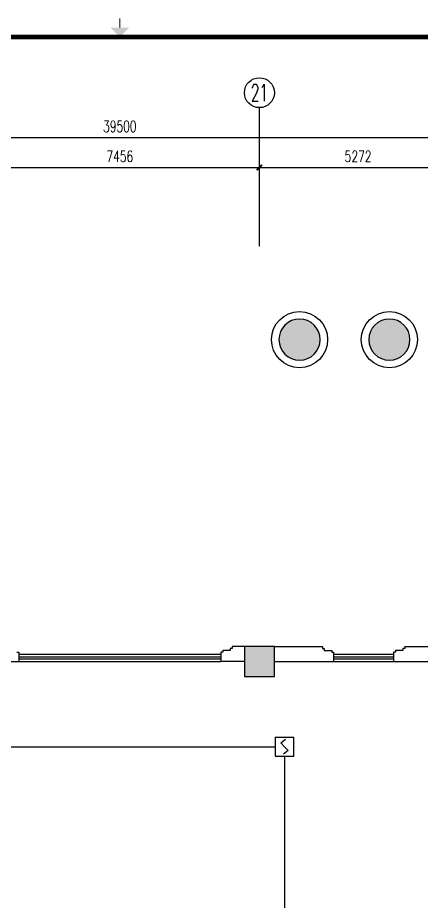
# Model space of a CAD drawing. Extents: x 190999 to 918899, y -200814 to 215286.
# Drawn here: x 705924 to 716699, y -107632 to -83899 of the extents above; entities that cross this region are included whole.
import ezdxf
from ezdxf.enums import TextEntityAlignment as Align

# ---------------------------------------------------------------- set-up
doc = ezdxf.new("R2010")
doc.units = 0
doc.header["$LTSCALE"] = 1000
doc.header["$MEASUREMENT"] = 0
doc.layers.get('Defpoints').update_dxf_attribs({"color": 1})
for name, color, linetype in [('00-EQUIP', 3, 'Continuous'), ('00-WIRE-4', 6, 'Continuous'), ('A-墙线', 2, 'Continuous'), ('A-外包装修', 250, 'Continuous'), ('A-外窗', 145, 'Continuous'), ('AXIS', 3, 'Continuous'), ('AXIS_TEXT', 7, 'Continuous'), ('COLUMN', 2, 'Continuous'), ('PUB_HATCH', 250, 'Continuous'), ('图框', 189, 'Continuous')]:
    doc.layers.add(name, color=color, linetype=linetype)
doc.styles.add('_TCH_AXIS', font='COMPLEX', dxfattribs={"bigfont": 'GBCBIG'})
doc.styles.add('COMPLEX', font='COMPLEX')
doc.styles.add('DIM_FONT', font='SIMPLEX', dxfattribs={"width": 0.7, "bigfont": 'GBCBIG'})
doc.styles.get("Standard").update_dxf_attribs({"font": 'simhei.ttf'})
doc.dimstyles.new('DIMN', dxfattribs={"dimtxt": 300, "dimasz": 100, "dimexe": 250, "dimexo": 300, "dimgap": 150, "dimtad": 1, "dimdec": 0, "dimzin": 0, "dimdsep": 46, "dimtxsty": 'DIM_FONT', "dimblk": 'ARCHTICK', "dimcen": 0.09, "dimclrt": 7, "dimazin": 2, "dimtfac": 1, "dimtdec": 0, "dimtix": 1, "dimtmove": 2, "dimatfit": 3, "dimfxl": 0, "dimtolj": 1, "dimtzin": 0, "dimarcsym": 0})

# ---------------------------------------------------------------- blocks, each defined once
blk = doc.blocks.new('TJAD_TK_A0')
at = {"layer": '图框', "const_width": 1.2}
blk.add_lwpolyline([(2152, -431.7), (2152, 389.3), (998, 389.3), (998, -431.7)], close=True, dxfattribs=at)
at = {"layer": '图框', "const_width": 0.3}
blk.add_lwpolyline([(995.5, -21.2), (993, -21.2)], dxfattribs=at)
at = {"layer": '图框'}
blk.add_solid([(995.5, -23.7), (995.5, -18.7), (998, -21.2)], dxfattribs=at)
blk = doc.blocks.new('_ArchTick')
at = {"const_width": 0.5}
blk.add_lwpolyline([(-0.7, -0.7), (0.7, 0.7)], dxfattribs=at)
blk = doc.blocks.new('*D790')
at = {"layer": 'AXIS', "color": 0, "lineweight": -2}
for p, q in [((704921, -89125), (704921, -87650)), ((712376, -89125), (712376, -87650)), ((704921, -87900), (712376, -87900))]:
    blk.add_line(p, q, dxfattribs=at)
at = {"layer": 'Defpoints', "color": 0}
for p in [(712376, -87900), (704921, -89425), (712376, -89425)]:
    blk.add_point(p, dxfattribs=at)
at = {"layer": 'AXIS', "color": 0, "lineweight": -2, "xscale": 100, "yscale": 100, "zscale": 100, "rotation": 180}
blk.add_blockref('_ArchTick', (704921, -87900), dxfattribs=at)
at = {"layer": 'AXIS', "color": 0, "lineweight": -2, "xscale": 100, "yscale": 100, "zscale": 100}
blk.add_blockref('_ArchTick', (712376, -87900), dxfattribs=at)
at = {"layer": 'AXIS', "color": 7, "insert": (708649, -87600), "char_height": 300, "attachment_point": 5, "style": 'DIM_FONT'}
blk.add_mtext('\\A1;7456', dxfattribs=at)
blk = doc.blocks.new('*D791')
at = {"layer": 'AXIS', "color": 0, "lineweight": -2}
for p, q in [((712376, -89125), (712376, -87650)), ((717649, -89125), (717649, -87650)), ((712376, -87900), (717649, -87900))]:
    blk.add_line(p, q, dxfattribs=at)
at = {"layer": 'Defpoints', "color": 0}
for p in [(717649, -87900), (712376, -89425), (717649, -89425)]:
    blk.add_point(p, dxfattribs=at)
at = {"layer": 'AXIS', "color": 0, "lineweight": -2, "xscale": 100, "yscale": 100, "zscale": 100, "rotation": 180}
blk.add_blockref('_ArchTick', (712376, -87900), dxfattribs=at)
at = {"layer": 'AXIS', "color": 0, "lineweight": -2, "xscale": 100, "yscale": 100, "zscale": 100}
blk.add_blockref('_ArchTick', (717649, -87900), dxfattribs=at)
at = {"layer": 'AXIS', "color": 7, "insert": (715012, -87600), "char_height": 300, "attachment_point": 5, "style": 'DIM_FONT'}
blk.add_mtext('\\A1;5272', dxfattribs=at)
blk = doc.blocks.new('*D796')
at = {"layer": 'AXIS', "color": 0, "lineweight": -2}
for p, q in [((688899, -89125), (688899, -86850)), ((728399, -89125), (728399, -86850)), ((688899, -87100), (728399, -87100))]:
    blk.add_line(p, q, dxfattribs=at)
at = {"layer": 'Defpoints', "color": 0}
for p in [(728399, -87100), (688899, -89425), (728399, -89425)]:
    blk.add_point(p, dxfattribs=at)
at = {"layer": 'AXIS', "color": 0, "lineweight": -2, "xscale": 100, "yscale": 100, "zscale": 100, "rotation": 180}
blk.add_blockref('_ArchTick', (688899, -87100), dxfattribs=at)
at = {"layer": 'AXIS', "color": 0, "lineweight": -2, "xscale": 100, "yscale": 100, "zscale": 100}
blk.add_blockref('_ArchTick', (728399, -87100), dxfattribs=at)
at = {"layer": 'AXIS', "color": 7, "insert": (708649, -86800), "char_height": 300, "attachment_point": 5, "style": 'DIM_FONT'}
blk.add_mtext('\\A1;39500', dxfattribs=at)
blk = doc.blocks.new('_AXISO')
blk.add_circle((0, 0), 0.5)
at = {"layer": 'AXIS_TEXT', "style": 'COMPLEX', "width": 1.041667}
blk.add_attdef('A', text='', height=0.56, dxfattribs=at).set_placement((-0.25, -0.28), (0.25, -0.28), align=Align.FIT)
blk = doc.blocks.new('_LINKPT1')
at = {"color": 0}
blk.add_line((0, 0), (0, 0), dxfattribs=at)
blk = doc.blocks.new('3S1KCGW2')
for p, q in [((0.5, 0.5), (-0.5, 0.5)), ((-0.5, 0.5), (-0.5, -0.5)), ((0.5, -0.5), (0.5, 0.5)), ((-0.2, 0.2), (0.05, 0.4)), ((0, 0), (-0.2, 0.2)), ((0, 0), (0.2, -0.2)), ((0.2, -0.2), (-0.05, -0.4)), ((-0.5, -0.5), (0.5, -0.5))]:
    blk.add_line(p, q)
at = {"const_width": 0.04, "flags": 128}
blk.add_lwpolyline([(-0.5, -0.5), (-0.5, 0.5), (0.5, 0.5), (0.5, -0.5)], close=True, dxfattribs=at)
at = {"xscale": 0.002, "yscale": 0.002, "zscale": 0.002}
for p in [(0, 0.5), (-0.5, 0), (0.5, 0), (0, -0.5)]:
    blk.add_blockref('_LINKPT1', p, dxfattribs=at)
at = {"flags": 9}
blk.add_attdef('A', (0, 0), '', height=0.00002, dxfattribs=at)

msp = doc.modelspace()

# ---------------------------------------------------------------- hatches: boundary and pattern name
at = {"layer": 'PUB_HATCH'}
for points in [[(713998.5, -92496.3, 1), (712898.5, -92496.3, 1)], [(716398.5, -92496.3, 1), (715298.5, -92496.3, 1)], [(711976.5, -101496.3), (712776.5, -101496.3), (712776.5, -100696.3), (711976.5, -100696.3)]]:
    msp.add_hatch(color=256, dxfattribs=at).paths.add_polyline_path(points)

# ---------------------------------------------------------------- linework, layer by layer
at = {"layer": '00-WIRE-4'}
for p, q in [((704698.5, -103371.3), (712798.5, -103371.3)), ((713048.5, -103621.3), (713048.5, -107671.3))]:
    msp.add_line(p, q, dxfattribs=at)
at = {"layer": 'A-墙线'}
for p, q in [((705898.5, -100846.3), (705948.5, -100846.3)), ((705948.5, -100846.3), (705948.5, -101096.3)), ((711398.5, -100846.3), (711348.5, -100846.3)), ((711348.5, -100846.3), (711348.5, -101096.3)), ((711398.5, -100796.3), (711398.5, -100846.3)), ((711598.5, -100796.3), (711398.5, -100796.3)), ((711598.5, -100746.3), (711598.5, -100796.3)), ((711648.5, -100746.3), (711598.5, -100746.3)), ((711976.5, -100696.3), (711648.5, -100696.3)), ((711648.5, -100696.3), (711648.5, -100746.3)), ((712776.5, -100696.3), (714058.8, -100696.3)), ((714058.8, -100696.3), (714058.8, -100746.3)), ((714058.8, -100746.3), (714108.8, -100746.3)), ((714108.8, -100746.3), (714108.8, -100796.3)), ((714108.8, -100796.3), (714308.8, -100796.3)), ((714308.8, -100796.3), (714308.8, -100846.3)), ((714308.8, -100846.3), (714358.8, -100846.3)), ((714358.8, -100846.3), (714358.8, -101096.3)), ((716008.8, -100846.3), (715958.8, -100846.3)), ((715958.8, -100846.3), (715958.8, -101096.3)), ((716008.8, -100796.3), (716008.8, -100846.3)), ((716208.8, -100796.3), (716008.8, -100796.3)), ((716208.8, -100746.3), (716208.8, -100796.3)), ((716258.8, -100746.3), (716208.8, -100746.3)), ((716258.8, -100696.3), (717348.5, -100696.3)), ((716258.8, -100696.3), (716258.8, -100746.3)), ((705320.6, -101096.3), (705948.5, -101096.3)), ((711976.5, -101096.3), (711348.5, -101096.3)), ((712776.5, -101096.3), (714358.8, -101096.3)), ((715958.8, -101096.3), (717348.5, -101096.3))]:
    msp.add_line(p, q, dxfattribs=at)
at = {"layer": 'A-外包装修'}
for centre in [(713448.5, -92496.3), (715848.5, -92496.3)]:
    msp.add_circle(centre, 750, dxfattribs=at)
at = {"layer": 'A-外窗'}
for p, q in [((705948.5, -100896.3), (711348.5, -100896.3)), ((705948.5, -100966.3), (711348.5, -100966.3)), ((705948.5, -101026.3), (711348.5, -101026.3)), ((705948.5, -101096.3), (711348.5, -101096.3)), ((714358.8, -100896.3), (715958.8, -100896.3)), ((714358.8, -100966.3), (715958.8, -100966.3)), ((714358.8, -101026.3), (715958.8, -101026.3)), ((714358.8, -101096.3), (715958.8, -101096.3))]:
    msp.add_line(p, q, dxfattribs=at)
at = {"layer": 'AXIS'}
msp.add_line((712376.5, -89996.3), (712376.5, -86299.8), dxfattribs=at)
at = {"layer": 'COLUMN'}
for p, q in [((712776.5, -100696.3), (711976.5, -100696.3)), ((711976.5, -100696.3), (711976.5, -101496.3)), ((712776.5, -101496.3), (712776.5, -100696.3)), ((711976.5, -101496.3), (712776.5, -101496.3))]:
    msp.add_line(p, q, dxfattribs=at)
for centre, start, end in [((713448.5, -92496.3), 0, 180), ((715848.5, -92496.3), 0, 180), ((713448.5, -92496.3), 180, 0), ((715848.5, -92496.3), 180, 0)]:
    msp.add_arc(centre, 550, start, end, dxfattribs=at)

# ---------------------------------------------------------------- block references
at = {"layer": '00-EQUIP', "xscale": 500, "yscale": 500, "zscale": 500, "rotation": 180}
msp.add_blockref('3S1KCGW2', (713048.5, -103371.3), dxfattribs=at)
at = {"layer": 'AXIS'}
ref = msp.add_blockref('_AXISO', (712376.5, -85899.8), dxfattribs=dict(at, xscale=800, yscale=800, zscale=800))
ref.add_attrib('A', '21', dxfattribs={"layer": 'AXIS_TEXT', "height": 452.55, "style": '_TCH_AXIS', "width": 0.724138}).set_placement((712150.2, -86126), (712602.7, -86126), align=Align.FIT)
at = {"layer": '图框', "xscale": 100, "yscale": 100, "zscale": 100, "rotation": 270}
msp.add_blockref('TJAD_TK_A0', (710768.8, 15386.5), dxfattribs=at)

# ---------------------------------------------------------------- dimensions: what is measured, and where the dimension line sits
at = {"layer": 'AXIS'}
for p1, p2, distance, picture, middle in [((688898.5, -89424.8), (728398.5, -89424.8), 2325, '*D796', (708648.5, -86799.8)), ((704920.6, -89424.8), (712376.5, -89424.8), 1525, '*D790', (708648.5, -87599.8)), ((712376.5, -89424.8), (717648.5, -89424.8), 1525, '*D791', (715012.5, -87599.8))]:
    dim = msp.add_aligned_dim(p1=p1, p2=p2, distance=distance, dimstyle='DIMN', dxfattribs=at)
    dim.commit()
    dim.dimension.update_dxf_attribs({"geometry": picture, "text_midpoint": middle})

doc.saveas('drawing.dxf')
